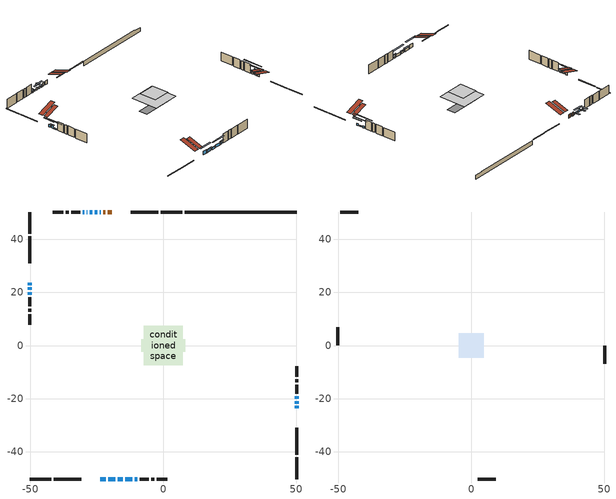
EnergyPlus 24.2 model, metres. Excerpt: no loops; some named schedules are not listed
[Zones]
conditioned space
 floor outside (Floor1 construction): -3.81,-3.81 -3.81,3.81 3.81,3.81 3.81,-3.81 z0.92
 floor adiabatic (AdiabaticFloorConstruction): -7.34,-7.34 -7.34,7.34 7.34,7.34 7.34,-7.34 z3.36
 floor foundation (Slab1 construction): -8.25,-2.26 -8.25,2.26 8.25,2.26 8.25,-2.26 z-1.46
 wall outside (RimJoist1 construction): 7.22,50.21 -0.9,50.21 / -50.21,-50.21 -42.09,-50.21 / -50.21,50.21 -50.21,42.09 / 50.21,-50.21 50.21,-42.09 z0.92:1.22
 wall outside (RimJoist2 construction): -1.83,50.21 -12.13,50.21 / -41.16,-50.21 -30.86,-50.21 / -50.21,41.16 -50.21,30.86 / 50.21,-41.16 50.21,-30.86 z0.92:1.22
 wall outside (AdiabaticWallConstruction 1): -19.33,50.21 -20.91,50.21 / -21.84,50.21 -22.65,50.21 z0.92:2.95
 wall outside (AdiabaticWallConstruction): -23.58,50.21 -23.94,50.21 z0.92:1.78; -23.66,-50.21 -21.68,-50.21 z0.92:2.95; -50.21,23.66 -50.21,22.74 / -50.21,21.82 -50.21,20.9 / -26.7,50.21 -27.62,50.21 / -20.75,-50.21 -18,-50.21 / -14.32,-50.21 -11.57,-50.21 z0.92:2.32; 50.21,-23.66 50.21,-22.74 / -24.86,50.21 -25.78,50.21 / 50.21,-19.97 50.21,-19.06 z0.92:2.04; -17.08,-50.21 -15.25,-50.21 / -29.78,50.21 -30.29,50.21 / -10.65,-50.21 -9.73,-50.21 z0.92:1.84; 50.21,-21.82 50.21,-20.9 / -50.21,19.97 -50.21,19.06 z0.92:1.58; -28.55,50.21 -28.86,50.21 z0.92:1.3
 wall outside (Wall1 construction): -31.22,50.21 -34.61,50.21 / -8.8,-50.21 -5.42,-50.21 / -50.21,18.13 -50.21,14.74 / 50.21,-18.13 50.21,-14.74 z0.92:5.8
 wall outside (Wall2 construction): -35.53,50.21 -36.71,50.21 / -4.49,-50.21 -3.31,-50.21 / -50.21,13.82 -50.21,12.64 / 50.21,-13.82 50.21,-12.64 z0.92:5.8
 wall outside (Wall3 construction): -37.64,50.21 -41.61,50.21 / -2.39,-50.21 1.59,-50.21 / -50.21,11.71 -50.21,7.74 / 50.21,-11.71 50.21,-7.74 z0.92:5.8
 wall foundation (FoundationWall1 construction): 8.15,50.21,-1.46 8.15,50.21,0.92 46,50.21,0.92 46,50.21,0.63 50.21,50.21,0.63 50.21,50.21,-1.46
 window (WindowConstruction 13): -23.58,50.21 -23.93,50.21 z0.92:1.78
 window (WindowConstruction 5): -23.66,-50.21 -21.68,-50.21 z0.92:2.95
 window (WindowConstruction 6): -50.21,23.66 -50.21,22.74 z0.92:2.32
 window (WindowConstruction 7): 50.21,-23.66 50.21,-22.74 z0.92:2.04
 window (WindowConstruction 8): -50.21,21.82 -50.21,20.9 z0.92:2.32
 window (WindowConstruction 9): -24.86,50.21 -25.78,50.21 z0.92:2.04
 window (WindowConstruction 10): -26.71,50.21 -27.62,50.21 z0.92:2.32
 window (WindowConstruction 11): -20.75,-50.21 -18.01,-50.21 z0.92:2.32
 window (WindowConstruction 12): -17.08,-50.21 -15.25,-50.21 z0.92:1.83
 window (WindowConstruction 14): 50.21,-21.82 50.21,-20.9 z0.92:1.58
 window (WindowConstruction 15): -50.21,19.97 -50.21,19.06 z0.92:1.58
 window (WindowConstruction): 50.21,-19.97 50.21,-19.06 z0.92:2.04
 window (WindowConstruction 1): -28.55,50.21 -28.85,50.21 z0.92:1.3
 window (WindowConstruction 2): -29.78,50.21 -30.29,50.21 z0.92:1.83
 window (WindowConstruction 3): -14.32,-50.21 -11.58,-50.21 z0.92:2.32
 window (WindowConstruction 4): -10.65,-50.21 -9.73,-50.21 z0.92:1.83
 door (Door): -19.33,50.21 -20.91,50.21 z0.92:2.95
 door (Door 1): -21.84,50.21 -22.65,50.21 z0.92:2.95
 ceiling adiabatic (AdiabaticFloorConstruction): 7.34,-7.34 7.34,7.34 -7.34,7.34 -7.34,-7.34 z3.36
 roof outside (Roof2 construction): -18.4,50.21,5.8 -18.4,42.47,8.38 -16.37,42.47,8.38 -16.37,50.21,5.8; -24.59,-50.21,5.8 -24.59,-42.47,8.38 -26.63,-42.47,8.38 -26.63,-50.21,5.8; -50.21,24.59,5.8 -42.47,24.59,8.38 -42.47,26.63,8.38 -50.21,26.63,5.8; 50.21,-24.59,5.8 42.47,-24.59,8.38 42.47,-26.63,8.38 50.21,-26.63,5.8
attic - vented
 floor to conditioned space (Floor2 construction Reversed): -4.63,-4.63 -4.63,4.63 4.63,4.63 4.63,-4.63 z5.8
 wall outside (Wall4 construction): -42.54,50.21 -49.28,50.21 / 2.52,-50.21 9.26,-50.21 / -50.21,6.81 -50.21,0.07 / 50.21,-6.81 50.21,-0.07 z0.92:5.8
 roof outside (Roof1 construction): -15.44,50.21,5.8 -15.44,41.19,8.8 -13.06,41.19,8.8 -13.06,50.21,5.8; -27.56,-50.21,5.8 -27.56,-41.19,8.8 -29.93,-41.19,8.8 -29.93,-50.21,5.8; -50.21,27.56,5.8 -41.19,27.56,8.8 -41.19,29.93,8.8 -50.21,29.93,5.8; 50.21,-27.56,5.8 41.19,-27.56,8.8 41.19,-29.93,8.8 50.21,-29.93,5.8
shading: -24.23,50.21 -23.28,50.21 -23.28,53.26 -24.23,53.26 z2.08; -18.94,-50.21 -26.4,-50.21 -26.4,-50.82 -18.94,-50.82 z5.69; -50.21,20 -50.21,26.4 -50.82,26.4 -50.82,20 z5.06; 50.21,-20.61 50.21,-25.79 50.51,-25.79 50.51,-20.61 z4.17; -50.21,20.29 -50.21,22.42 -50.82,22.42 -50.82,20.29 z2.93; -27.61,50.21 -23.03,50.21 -23.03,50.82 -27.61,50.82 z3.87; -28.84,50.21 -25.49,50.21 -25.49,50.82 -28.84,50.82 z3.54; -17.71,-50.21 -21.05,-50.21 -21.05,-50.82 -17.71,-50.82 z2.61; -14.95,-50.21 -17.38,-50.21 -17.38,-50.82 -14.95,-50.82 z2.13; 50.21,-17.24 50.21,-25.48 50.51,-25.48 50.51,-17.24 z5.24; -50.21,15.4 -50.21,23.63 -50.51,23.63 -50.51,15.4 z5.24; 50.21,-14.18 50.21,-24.85 50.51,-24.85 50.51,-14.18 z6.92; -29.15,50.21 -28.25,50.21 -28.25,52.65 -29.15,52.65 z1.6; -30.59,50.21 -29.48,50.21 -29.48,52.65 -30.59,52.65 z2.13; -8.84,-50.21 -17.06,-50.21 -17.06,-50.82 -8.84,-50.82 z5.06; -8.82,-50.21 -11.56,-50.21 -11.56,-50.51 -8.82,-50.51 z2.75
[Building]
Building 1: Terrain=Suburbs
[Site:Location]
Bathurst AP_NB: Latitude {deg}=47.63; Longitude {deg}=-65.74; Time Zone {hr}=-4; Elevation {m}=59; Keep Site Location Information=Yes
[Site:GroundTemperature:Shallow]
0.0375368, -2.14911, -2.32423, -1.28655, 2.87914, 7.02543, 10.62, 12.8971, 13.0906, 11.2385, 7.7356, 3.71651
[Site:WaterMainsTemperature]
Calculation Method=Schedule; Temperature Schedule=mains temperature schedule
[Material] Roughness=Rough; Thermal Absorptance=0.9
Name | Thickness {m} | Conductivity {W/m-K} | Density {kg/m3} | Specific Heat {J/kg-K} | Solar Absorptance | Visible Absorptance
asphalt or fiberglass shingles | 0.00635 | 0.162714 | 1121.4 | 1465.45 | 0.4 | 0.4
ceiling loosefill ins | 0.254 | 0.0480833 | 16.02 | 1046.75 | 0.7 | 0.7
ceiling stud and cavity | 0.1397 | 0.0932282 | 65.682 | 1177.47 | 0.7 | 0.7
concrete 4.0 in. | 0.1016 | 1.803125 | 2242.8 | 837.4 | 0.7 | 0.7
concrete 8.0 in. | 0.2032 | 1.803125 | 2242.8 | 837.4 | 0.7 | 0.7
door material | 0.04445 | 0.053851 | 512.64 | 1214.23 | 0.7 | 0.7
exterior vertical ins | 0.0998633 | 0.029427 | 32.04 | 1214.23 | 0.7 | 0.7
floor covering | 0.0127 | 0.0433444 | 54.468 | 1339.84 | 0.6 | 0.6
floor rigid ins | 0.155448 | 0.029427 | 32.04 | 1214.23 | 0.7 | 0.7
floor rigid ins 1; wall rigid ins 1 | 0.512978 | 0.029427 | 32.04 | 1214.23 | 0.7 | 0.7
floor stud and cavity | 0.1397 | 0.19726 | 92.3553 | 1139.71 | 0.7 | 0.7
floor stud and cavity 1 | 0.1397 | 1.75129 | 37.0049 | 1207.88 | 0.7 | 0.7
furniture material conditioned space 1 | 0.1524 | 0.115458 | 640.8 | 1214.23 | 0.6 | 0.6
gypsum board | 0.0127 | 0.160291 | 801 | 837.4 | 0.6 | 0.6
gypsum board 1 | 0.0127 | 0.160291 | 801 | 837.4 | 0.7 | 0.7
osb sheathing 0.5 in. | 0.0127 | 0.115458 | 512.64 | 1214.23 | 0.7 | 0.7
osb sheathing 0.75 in. | 0.01905 | 0.115458 | 512.64 | 1214.23 | 0.7 | 0.7
osb sheathing 2.0 in. | 0.0508 | 0.115458 | 512.64 | 1214.23 | 0.7 | 0.7
rim joist rigid ins; roof rigid ins | 0.103632 | 0.029427 | 32.04 | 1214.23 | 0.7 | 0.7
rim joist stud and cavity | 0.0508 | 0.0451784 | 125.044 | 1163.47 | 0.6 | 0.6
rim joist stud and cavity 1 | 0.0508 | 0.0187999 | 125.044 | 1163.47 | 0.6 | 0.6
roof stud and cavity | 0.2032 | 0.0942977 | 78.34581 | 1123.46 | 0.7 | 0.7
wall rigid ins | 0.051816 | 0.029427 | 32.04 | 1214.23 | 0.7 | 0.7
wall stud and cavity | 0.1397 | 0.231988 | 139.0536 | 1170.24 | 0.7 | 0.7
wall stud and cavity 1 | 0.1397 | 0.249497 | 139.0536 | 1170.24 | 0.7 | 0.7
wall stud and cavity 2 | 0.1397 | 0.236836 | 139.0536 | 1170.24 | 0.7 | 0.7
wall stud and cavity 3 | 0.0889 | 6.1454 | 50.32683 | 1063.81 | 0.6 | 0.6
wall stud and cavity 4 | 0.0889 | 0.380278 | 52.3479 | 1209.89 | 0.7 | 0.7
wall stud and cavity 5 | 0.0889 | 0.391764 | 83.0341 | 1211.67 | 0.7 | 0.7
wood siding | 0.0254 | 0.102417 | 544.68 | 1172.36 | 0.4 | 0.4
wood siding 1 | 0.00254 | 0.102417 | 544.68 | 1172.36 | 0.4 | 0.4
wood siding 2; wood siding 3; wood siding 4 | 0.0254 | 0.102417 | 544.68 | 1172.36 | 0.7 | 0.7
[WindowMaterial:SimpleGlazingSystem]
Name | U-Factor {W/m2-K} | Solar Heat Gain Coefficient
WindowMaterial | 3.10643 | 0.53
WindowMaterial 1 | 3.04965 | 0.21
WindowMaterial 2 | 3.1229 | 0.44
WindowMaterial 3 | 3.09394 | 0.56
WindowMaterial 4 | 3.120061 | 0.51
WindowMaterial 5 | 3.05817 | 0.64
WindowMaterial 6 | 2.99685 | 0.15
WindowMaterial 7 | 3.1212 | 0.47
[Construction]
AdiabaticFloorConstruction: floor stud and cavity 1, floor rigid ins 1, osb sheathing 0.75 in., floor covering
AdiabaticWallConstruction: wood siding 3, wall rigid ins 1, wall stud and cavity 4, gypsum board
AdiabaticWallConstruction 1: wood siding 4, wall rigid ins 1, wall stud and cavity 4, gypsum board
Door; Door 1: door material
Floor1 construction: floor stud and cavity, floor rigid ins, osb sheathing 0.75 in., floor covering
Floor2 construction Reversed: gypsum board, ceiling stud and cavity, ceiling loosefill ins
FoundationWall1 construction: concrete 8.0 in., gypsum board 1
furniture construction conditioned space 1: furniture material conditioned space 1
PartitionWallConstruction: gypsum board, wall stud and cavity 5, gypsum board
RimJoist1 construction: wood siding 2, osb sheathing 2.0 in., rim joist stud and cavity
RimJoist2 construction: wood siding 2, rim joist rigid ins, osb sheathing 2.0 in., rim joist stud and cavity 1
Roof1 construction: asphalt or fiberglass shingles
Roof2 construction: asphalt or fiberglass shingles, roof rigid ins, osb sheathing 0.75 in., roof stud and cavity, gypsum board
Slab1 construction: concrete 4.0 in.
Wall1 construction: wood siding, wall rigid ins, osb sheathing 0.5 in., wall stud and cavity, gypsum board
Wall2 construction: wood siding, wall rigid ins, osb sheathing 0.5 in., wall stud and cavity 1, gypsum board
Wall3 construction: wood siding, wall rigid ins, osb sheathing 0.5 in., wall stud and cavity 2, gypsum board
Wall4 construction: wood siding 1, wall stud and cavity 3
WindowConstruction; WindowConstruction 7; WindowConstruction 9: WindowMaterial
WindowConstruction 1: WindowMaterial 1
WindowConstruction 10; WindowConstruction 11; WindowConstruction 3; WindowConstruction 6; WindowConstruction 8: WindowMaterial 3
WindowConstruction 12; WindowConstruction 4: WindowMaterial 4
WindowConstruction 13: WindowMaterial 6
WindowConstruction 14; WindowConstruction 15: WindowMaterial 7
WindowConstruction 2: WindowMaterial 2
WindowConstruction 5: WindowMaterial 5
[Zone] Multiplier=1; Part of Total Floor Area=Yes
Name | Volume {m3}
attic - vented | 41.7846
conditioned space | 713.6
[Space]
Name | Zone | Volume {m3}
attic - vented 1 | attic - vented | 41.7846
conditioned space 1 | conditioned space | 713.6
[ZoneInfiltration:EffectiveLeakageArea]
infil attic - vented 1: Zone or Space=attic - vented 1; Schedule=Always On Discrete; Effective Air Leakage Area {cm2}=3426.4; Stack Coefficient=0.000548079; Wind Coefficient=1.58176e-05
[ZoneMixing]
whole house fan mix: Zone or Space=attic - vented; Schedule=Always On Continuous; Design Flow Rate Calculation Method=Flow/Zone; Design Flow Rate {m3/s}=0; Source Zone or Space=conditioned space
[SurfaceProperty:ExposedFoundationPerimeter]
Slab1: Exposed Perimeter Calculation Method=TotalExposedPerimeter; Total Exposed Perimeter {m}=42.063
[InternalMass] Zone or ZoneList=conditioned space; Space or SpaceList=conditioned space 1
Name | Construction | Surface Area {m2}
furniture mass conditioned space 1 | furniture construction conditioned space 1 | 139.264
partition wall mass | PartitionWallConstruction | 348.159
[Lights]
interior lighting: Zone or ZoneList or Space or SpaceList=conditioned space 1; Schedule=interior lighting schedule; Design Level Calculation Method=LightingLevel; Lighting Level {W}=343.2; Return Air Fraction=0; Fraction Radiant=0.6; Fraction Visible=0.2; Fraction Replaceable=1
[People]
occupants: Zone or ZoneList or Space or SpaceList=conditioned space 1; Number of People Schedule=occupants schedule; Number of People Calculation Method=People; Number of People=3; Fraction Radiant=0.314171; Sensible Heat Fraction=0.56303; Activity Level Schedule=occupants activity schedule; Carbon Dioxide Generation Rate {m3/s-W}=0; Enable ASHRAE 55 Comfort Warnings=No; Mean Radiant Temperature Calculation Type=EnclosureAveraged
[ElectricEquipment] Zone or ZoneList or Space or SpaceList=conditioned space 1; Design Level Calculation Method=EquipmentLevel
Name | Schedule | Design Level {W} | Fraction Latent | Fraction Radiant | Fraction Lost
clothes dryer | clothes dryer schedule | 140.772 | 0.015 | 0.081 | 0.85
clothes washer | clothes washer schedule | 32.1985 | 0.03 | 0.162 | 0.7
cooking range | cooking range schedule | 215.147 | 0.08 | 0.432 | 0.2
dishwasher | dishwasher schedule | 66.8632 | 0.3 | 0.18 | 0.4
fridge | fridge schedule | 72.9452 | 0 | 0.6 | 0
mech vent bath fan 0 | mech vent bath fan 0 schedule | 50.2 | 0 | 0 | 1
mech vent bath fan 1 | mech vent bath fan 1 schedule | 50.2 | 0 | 0 | 1
mech vent house fan | mech vent house fan schedule | 19.9167 | 0 | 0 | 0.5
mech vent house fan cfis | mech vent house fan cfis schedule | 0 | 0 | 0 | 0
mech vent range fan 0 | mech vent range fan 0 schedule | 57 | 0 | 0 | 1
misc plug loads | misc plug loads schedule | 494.7 | 0.045 | 0.513 | 0.1
whole house fan | Always On Discrete | 0 | 0 | 0 | 1
[OtherEquipment] Zone or ZoneList or Space or SpaceList=conditioned space 1; Design Level Calculation Method=EquipmentLevel
Name | Fuel Type | Schedule | Design Level {W} | Fraction Latent | Fraction Radiant | Fraction Lost
clothes dryer 1 | Electricity | clothes dryer schedule | 0 | 0.015 | 0.081 | 0.85
cooking range 1 | Electricity | cooking range schedule | 0 | 0.08 | 0.432 | 0.2
general water use latent | None | general water use schedule | 62.594 | 1 | 0 | 0
general water use sensible | None | general water use schedule | -61.6891 | 0 | 0.6 | 0
mech vent house fan latent load | None | Always On Discrete | 0 | 1 | 0 | 0
mech vent house fan sensible load | None | Always On Discrete | 0 | 0 | 0 | 0
water heater energy adjustment1 | Electricity | Always On Discrete | 0.01 | 0 | 0 | 1
[ZoneInfiltration:DesignFlowRate] Zone or ZoneList or Space or SpaceList=conditioned space 1; Schedule=Always On Discrete; Design Flow Rate Calculation Method=Flow/Zone; Design Flow Rate {m3/s}=0
infil flow; natural vent flow; whole house fan flow
[ZoneControl:Thermostat]
conditioned space Thermostat: Zone or ZoneList=conditioned space; Control Type Schedule=conditioned space Thermostat Schedule; Control 1=conditioned space temperature setpoint; Temperature Difference Between Cutout And Setpoint {deltaC}=0
[ThermostatSetpoint:DualSetpoint]
conditioned space temperature setpoint: Heating Setpoint Temperature Schedule=heating setpoint; Cooling Setpoint Temperature Schedule=cooling setpoint
[Zone equipment]
conditioned space: electric baseboard
[Foundation:Kiva]
Foundation Kiva 1: Initial Indoor Air Temperature {C}=18; Wall Height Above Grade {m}=0.920008; Wall Depth Below Slab {m}=0.2032; Custom Block Material Name 1=exterior vertical ins; Custom Block Depth 1 {m}=2.38; Custom Block X Position 1 {m}=0.2159; Custom Block Z Position 1 {m}=0
[Foundation:Kiva:Settings]
Soil Conductivity {W/m-K}=0.849921; Soil Density {kg/m3}=1842.3; Soil Specific Heat {J/kg-K}=418.7; Ground Solar Absorptivity=0.9; Ground Thermal Absorptivity=0.9; Ground Surface Roughness {m}=0.03; Far-Field Width {m}=40; Deep-Ground Boundary Condition=ZeroFlux; Deep-Ground Depth {m}=40; Minimum Cell Dimension {m}=0.2; Maximum Cell Growth Coefficient=3; Simulation Timestep=Timestep
[Exterior:Lights]
exterior lighting: Schedule=exterior lighting schedule; Design Level {W}=75.6
[EnergyManagementSystem:Sensor] Output:Variable or Output:Meter Index Key=conditioned space
Name | Output:Variable or Output:Meter
conditioned_space_clg_unmet_s | Zone Cooling Setpoint Not Met Time
conditioned_space_htg_unmet_s | Zone Heating Setpoint Not Met Time
fridge_tin_s; tin_s; tin_s_1 | Zone Mean Air Temperature
tout_s | Zone Outdoor Air Drybulb Temperature
win_s | Zone Air Humidity Ratio
[Schedule:Constant]
Name | Hourly Value
Always On Continuous; mech vent house fan schedule; mech vent house fan cfis schedule; Always On Discrete | 1
occupants activity schedule | 117.228
fridge schedule | 0
[Schedule:Week:Daily]
interior lighting schedule Week Rule - Jan1-Jan27: interior lighting schedule day, interior lighting schedule day, interior lighting schedule day, interior lighting schedule day, interior lighting schedule day, interior lighting schedule day, interior lighting schedule day, interior lighting schedule default day, interior lighting schedule default day, interior lighting schedule default day, interior lighting schedule default day, interior lighting schedule default day
interior lighting schedule Week Rule - Jan28-Feb3: interior lighting schedule day, interior lighting schedule day, interior lighting schedule day, interior lighting schedule day, interior lighting schedule day 1, interior lighting schedule day 1, interior lighting schedule day 1, interior lighting schedule default day, interior lighting schedule default day, interior lighting schedule default day, interior lighting schedule default day, interior lighting schedule default day
interior lighting schedule Week Rule - Feb4-Feb24: interior lighting schedule day 1, interior lighting schedule day 1, interior lighting schedule day 1, interior lighting schedule day 1, interior lighting schedule day 1, interior lighting schedule day 1, interior lighting schedule day 1, interior lighting schedule default day, interior lighting schedule default day, interior lighting schedule default day, interior lighting schedule default day, interior lighting schedule default day
interior lighting schedule Week Rule - Feb25-Mar3: interior lighting schedule day 1, interior lighting schedule day 1, interior lighting schedule day 1, interior lighting schedule day 1, interior lighting schedule day 2, interior lighting schedule day 2, interior lighting schedule day 2, interior lighting schedule default day, interior lighting schedule default day, interior lighting schedule default day, interior lighting schedule default day, interior lighting schedule default day
interior lighting schedule Week Rule - Mar4-Mar31: interior lighting schedule day 2, interior lighting schedule day 2, interior lighting schedule day 2, interior lighting schedule day 2, interior lighting schedule day 2, interior lighting schedule day 2, interior lighting schedule day 2, interior lighting schedule default day, interior lighting schedule default day, interior lighting schedule default day, interior lighting schedule default day, interior lighting schedule default day
interior lighting schedule Week Rule - Apr1-Apr28: interior lighting schedule day 3, interior lighting schedule day 3, interior lighting schedule day 3, interior lighting schedule day 3, interior lighting schedule day 3, interior lighting schedule day 3, interior lighting schedule day 3, interior lighting schedule default day, interior lighting schedule default day, interior lighting schedule default day, interior lighting schedule default day, interior lighting schedule default day
interior lighting schedule Week Rule - Apr29-May5: interior lighting schedule day 3, interior lighting schedule day 3, interior lighting schedule day 4, interior lighting schedule day 4, interior lighting schedule day 4, interior lighting schedule day 4, interior lighting schedule day 4, interior lighting schedule default day, interior lighting schedule default day, interior lighting schedule default day, interior lighting schedule default day, interior lighting schedule default day
interior lighting schedule Week Rule - May6-May26: interior lighting schedule day 4, interior lighting schedule day 4, interior lighting schedule day 4, interior lighting schedule day 4, interior lighting schedule day 4, interior lighting schedule day 4, interior lighting schedule day 4, interior lighting schedule default day, interior lighting schedule default day, interior lighting schedule default day, interior lighting schedule default day, interior lighting schedule default day
interior lighting schedule Week Rule - May27-Jun2: interior lighting schedule day 4, interior lighting schedule day 4, interior lighting schedule day 4, interior lighting schedule day 4, interior lighting schedule day 4, interior lighting schedule day 5, interior lighting schedule day 5, interior lighting schedule default day, interior lighting schedule default day, interior lighting schedule default day, interior lighting schedule default day, interior lighting schedule default day
interior lighting schedule Week Rule - Jun3-Jun30: interior lighting schedule day 5, interior lighting schedule day 5, interior lighting schedule day 5, interior lighting schedule day 5, interior lighting schedule day 5, interior lighting schedule day 5, interior lighting schedule day 5, interior lighting schedule default day, interior lighting schedule default day, interior lighting schedule default day, interior lighting schedule default day, interior lighting schedule default day
interior lighting schedule Week Rule - Jul1-Jul28: interior lighting schedule day 6, interior lighting schedule day 6, interior lighting schedule day 6, interior lighting schedule day 6, interior lighting schedule day 6, interior lighting schedule day 6, interior lighting schedule day 6, interior lighting schedule default day, interior lighting schedule default day, interior lighting schedule default day, interior lighting schedule default day, interior lighting schedule default day
interior lighting schedule Week Rule - Jul29-Aug4: interior lighting schedule day 6, interior lighting schedule day 6, interior lighting schedule day 6, interior lighting schedule day 7, interior lighting schedule day 7, interior lighting schedule day 7, interior lighting schedule day 7, interior lighting schedule default day, interior lighting schedule default day, interior lighting schedule default day, interior lighting schedule default day, interior lighting schedule default day
interior lighting schedule Week Rule - Aug5-Aug25: interior lighting schedule day 7, interior lighting schedule day 7, interior lighting schedule day 7, interior lighting schedule day 7, interior lighting schedule day 7, interior lighting schedule day 7, interior lighting schedule day 7, interior lighting schedule default day, interior lighting schedule default day, interior lighting schedule default day, interior lighting schedule default day, interior lighting schedule default day
interior lighting schedule Week Rule - Aug26-Sep1: interior lighting schedule day 7, interior lighting schedule day 7, interior lighting schedule day 7, interior lighting schedule day 7, interior lighting schedule day 7, interior lighting schedule day 7, interior lighting schedule day 8, interior lighting schedule default day, interior lighting schedule default day, interior lighting schedule default day, interior lighting schedule default day, interior lighting schedule default day
interior lighting schedule Week Rule - Sep2-Sep29: interior lighting schedule day 8, interior lighting schedule day 8, interior lighting schedule day 8, interior lighting schedule day 8, interior lighting schedule day 8, interior lighting schedule day 8, interior lighting schedule day 8, interior lighting schedule default day, interior lighting schedule default day, interior lighting schedule default day, interior lighting schedule default day, interior lighting schedule default day
interior lighting schedule Week Rule - Sep30-Oct6: interior lighting schedule day 8, interior lighting schedule day 9, interior lighting schedule day 9, interior lighting schedule day 9, interior lighting schedule day 9, interior lighting schedule day 9, interior lighting schedule day 9, interior lighting schedule default day, interior lighting schedule default day, interior lighting schedule default day, interior lighting schedule default day, interior lighting schedule default day
interior lighting schedule Week Rule - Oct7-Oct27: interior lighting schedule day 9, interior lighting schedule day 9, interior lighting schedule day 9, interior lighting schedule day 9, interior lighting schedule day 9, interior lighting schedule day 9, interior lighting schedule day 9, interior lighting schedule default day, interior lighting schedule default day, interior lighting schedule default day, interior lighting schedule default day, interior lighting schedule default day
interior lighting schedule Week Rule - Oct28-Nov3: interior lighting schedule day 9, interior lighting schedule day 9, interior lighting schedule day 9, interior lighting schedule day 9, interior lighting schedule day 10, interior lighting schedule day 10, interior lighting schedule day 10, interior lighting schedule default day, interior lighting schedule default day, interior lighting schedule default day, interior lighting schedule default day, interior lighting schedule default day
interior lighting schedule Week Rule - Nov4-Nov24: interior lighting schedule day 10, interior lighting schedule day 10, interior lighting schedule day 10, interior lighting schedule day 10, interior lighting schedule day 10, interior lighting schedule day 10, interior lighting schedule day 10, interior lighting schedule default day, interior lighting schedule default day, interior lighting schedule default day, interior lighting schedule default day, interior lighting schedule default day
interior lighting schedule Week Rule - Nov25-Dec1: interior lighting schedule day 10, interior lighting schedule day 10, interior lighting schedule day 10, interior lighting schedule day 10, interior lighting schedule day 10, interior lighting schedule day 10, interior lighting schedule day 11, interior lighting schedule default day, interior lighting schedule default day, interior lighting schedule default day, interior lighting schedule default day, interior lighting schedule default day
interior lighting schedule Week Rule - Dec2-Dec31: interior lighting schedule day 11, interior lighting schedule day 11, interior lighting schedule day 11, interior lighting schedule day 11, interior lighting schedule day 11, interior lighting schedule day 11, interior lighting schedule day 11, interior lighting schedule default day, interior lighting schedule default day, interior lighting schedule default day, interior lighting schedule default day, interior lighting schedule default day
occupants schedule Week Rule - Jan1-Dec31: occupants schedule day, occupants schedule day, occupants schedule day, occupants schedule day, occupants schedule day, occupants schedule day, occupants schedule day, occupants schedule default day, occupants schedule default day, occupants schedule default day, occupants schedule default day, occupants schedule default day
clothes dryer schedule Week Rule - Jan1-Dec31: clothes dryer schedule day, clothes dryer schedule day, clothes dryer schedule day, clothes dryer schedule day, clothes dryer schedule day, clothes dryer schedule day, clothes dryer schedule day, clothes dryer schedule default day, clothes dryer schedule default day, clothes dryer schedule default day, clothes dryer schedule default day, clothes dryer schedule default day
clothes washer schedule Week Rule - Jan1-Dec31: clothes washer schedule day, clothes washer schedule day, clothes washer schedule day, clothes washer schedule day, clothes washer schedule day, clothes washer schedule day, clothes washer schedule day, clothes washer schedule default day, clothes washer schedule default day, clothes washer schedule default day, clothes washer schedule default day, clothes washer schedule default day
cooking range schedule Week Rule - Jan1-Dec31: cooking range schedule day, cooking range schedule day, cooking range schedule day, cooking range schedule day, cooking range schedule day, cooking range schedule day, cooking range schedule day, cooking range schedule default day, cooking range schedule default day, cooking range schedule default day, cooking range schedule default day, cooking range schedule default day
dishwasher schedule Week Rule - Jan1-Dec31: dishwasher schedule day, dishwasher schedule day, dishwasher schedule day, dishwasher schedule day, dishwasher schedule day, dishwasher schedule day, dishwasher schedule day, dishwasher schedule default day, dishwasher schedule default day, dishwasher schedule default day, dishwasher schedule default day, dishwasher schedule default day
mech vent bath fan 0 schedule Week Rule - Jan1-Dec31: mech vent bath fan 0 schedule day, mech vent bath fan 0 schedule day, mech vent bath fan 0 schedule day, mech vent bath fan 0 schedule day, mech vent bath fan 0 schedule day, mech vent bath fan 0 schedule day, mech vent bath fan 0 schedule day, mech vent bath fan 0 schedule default day, mech vent bath fan 0 schedule default day, mech vent bath fan 0 schedule default day, mech vent bath fan 0 schedule default day, mech vent bath fan 0 schedule default day
mech vent bath fan 1 schedule Week Rule - Jan1-Dec31: mech vent bath fan 1 schedule day, mech vent bath fan 1 schedule day, mech vent bath fan 1 schedule day, mech vent bath fan 1 schedule day, mech vent bath fan 1 schedule day, mech vent bath fan 1 schedule day, mech vent bath fan 1 schedule day, mech vent bath fan 1 schedule default day, mech vent bath fan 1 schedule default day, mech vent bath fan 1 schedule default day, mech vent bath fan 1 schedule default day, mech vent bath fan 1 schedule default day
mech vent range fan 0 schedule Week Rule - Jan1-Dec31: mech vent range fan 0 schedule day, mech vent range fan 0 schedule day, mech vent range fan 0 schedule day, mech vent range fan 0 schedule day, mech vent range fan 0 schedule day, mech vent range fan 0 schedule day, mech vent range fan 0 schedule day, mech vent range fan 0 schedule default day, mech vent range fan 0 schedule default day, mech vent range fan 0 schedule default day, mech vent range fan 0 schedule default day, mech vent range fan 0 schedule default day
misc plug loads schedule Week Rule - Jan1-Dec31: misc plug loads schedule day, misc plug loads schedule day, misc plug loads schedule day, misc plug loads schedule day, misc plug loads schedule day, misc plug loads schedule day, misc plug loads schedule day, misc plug loads schedule default day, misc plug loads schedule default day, misc plug loads schedule default day, misc plug loads schedule default day, misc plug loads schedule default day
general water use schedule Week Rule - Jan1-Dec31: general water use schedule day, general water use schedule day, general water use schedule day, general water use schedule day, general water use schedule day, general water use schedule day, general water use schedule day, general water use schedule default day, general water use schedule default day, general water use schedule default day, general water use schedule default day, general water use schedule default day
exterior lighting schedule Week Rule - Jan1-Jan27: exterior lighting schedule day, exterior lighting schedule day, exterior lighting schedule day, exterior lighting schedule day, exterior lighting schedule day, exterior lighting schedule day, exterior lighting schedule day, exterior lighting schedule default day, exterior lighting schedule default day, exterior lighting schedule default day, exterior lighting schedule default day, exterior lighting schedule default day
exterior lighting schedule Week Rule - Jan28-Feb3: exterior lighting schedule day, exterior lighting schedule day, exterior lighting schedule day, exterior lighting schedule day, exterior lighting schedule day 1, exterior lighting schedule day 1, exterior lighting schedule day 1, exterior lighting schedule default day, exterior lighting schedule default day, exterior lighting schedule default day, exterior lighting schedule default day, exterior lighting schedule default day
exterior lighting schedule Week Rule - Feb4-Feb24: exterior lighting schedule day 1, exterior lighting schedule day 1, exterior lighting schedule day 1, exterior lighting schedule day 1, exterior lighting schedule day 1, exterior lighting schedule day 1, exterior lighting schedule day 1, exterior lighting schedule default day, exterior lighting schedule default day, exterior lighting schedule default day, exterior lighting schedule default day, exterior lighting schedule default day
exterior lighting schedule Week Rule - Feb25-Mar3: exterior lighting schedule day 1, exterior lighting schedule day 1, exterior lighting schedule day 1, exterior lighting schedule day 1, exterior lighting schedule day 2, exterior lighting schedule day 2, exterior lighting schedule day 2, exterior lighting schedule default day, exterior lighting schedule default day, exterior lighting schedule default day, exterior lighting schedule default day, exterior lighting schedule default day
exterior lighting schedule Week Rule - Mar4-Mar31: exterior lighting schedule day 2, exterior lighting schedule day 2, exterior lighting schedule day 2, exterior lighting schedule day 2, exterior lighting schedule day 2, exterior lighting schedule day 2, exterior lighting schedule day 2, exterior lighting schedule default day, exterior lighting schedule default day, exterior lighting schedule default day, exterior lighting schedule default day, exterior lighting schedule default day
exterior lighting schedule Week Rule - Apr1-Apr28: exterior lighting schedule day 3, exterior lighting schedule day 3, exterior lighting schedule day 3, exterior lighting schedule day 3, exterior lighting schedule day 3, exterior lighting schedule day 3, exterior lighting schedule day 3, exterior lighting schedule default day, exterior lighting schedule default day, exterior lighting schedule default day, exterior lighting schedule default day, exterior lighting schedule default day
exterior lighting schedule Week Rule - Apr29-May5: exterior lighting schedule day 3, exterior lighting schedule day 3, exterior lighting schedule day 4, exterior lighting schedule day 4, exterior lighting schedule day 4, exterior lighting schedule day 4, exterior lighting schedule day 4, exterior lighting schedule default day, exterior lighting schedule default day, exterior lighting schedule default day, exterior lighting schedule default day, exterior lighting schedule default day
[Schedule:Year]
interior lighting schedule: interior lighting schedule Week Rule - Jan1-Jan27, 1, 1, 1, 27, interior lighting schedule Week Rule - Jan28-Feb3, 1, 28, 2, 3, interior lighting schedule Week Rule - Feb4-Feb24, 2, 4, 2, 24, interior lighting schedule Week Rule - Feb25-Mar3, 2, 25, 3, 3, interior lighting schedule Week Rule - Mar4-Mar31, 3, 4, 3, 31, interior lighting schedule Week Rule - Apr1-Apr28, 4, 1, 4, 28, interior lighting schedule Week Rule - Apr29-May5, 4, 29, 5, 5, interior lighting schedule Week Rule - May6-May26, 5, 6, 5, 26, interior lighting schedule Week Rule - May27-Jun2, 5, 27, 6, 2, interior lighting schedule Week Rule - Jun3-Jun30, 6, 3, 6, 30, interior lighting schedule Week Rule - Jul1-Jul28, 7, 1, 7, 28, interior lighting schedule Week Rule - Jul29-Aug4, 7, 29, 8, 4, interior lighting schedule Week Rule - Aug5-Aug25, 8, 5, 8, 25, interior lighting schedule Week Rule - Aug26-Sep1, 8, 26, 9, 1, interior lighting schedule Week Rule - Sep2-Sep29, 9, 2, 9, 29, interior lighting schedule Week Rule - Sep30-Oct6, 9, 30, 10, 6, interior lighting schedule Week Rule - Oct7-Oct27, 10, 7, 10, 27, interior lighting schedule Week Rule - Oct28-Nov3, 10, 28, 11, 3, interior lighting schedule Week Rule - Nov4-Nov24, 11, 4, 11, 24, interior lighting schedule Week Rule - Nov25-Dec1, 11, 25, 12, 1, interior lighting schedule Week Rule - Dec2-Dec31, 12, 2, 12, 31
occupants schedule: occupants schedule Week Rule - Jan1-Dec31, 1, 1, 12, 31
clothes dryer schedule: clothes dryer schedule Week Rule - Jan1-Dec31, 1, 1, 12, 31
clothes washer schedule: clothes washer schedule Week Rule - Jan1-Dec31, 1, 1, 12, 31
cooking range schedule: cooking range schedule Week Rule - Jan1-Dec31, 1, 1, 12, 31
dishwasher schedule: dishwasher schedule Week Rule - Jan1-Dec31, 1, 1, 12, 31
mech vent bath fan 0 schedule: mech vent bath fan 0 schedule Week Rule - Jan1-Dec31, 1, 1, 12, 31
mech vent bath fan 1 schedule: mech vent bath fan 1 schedule Week Rule - Jan1-Dec31, 1, 1, 12, 31
mech vent range fan 0 schedule: mech vent range fan 0 schedule Week Rule - Jan1-Dec31, 1, 1, 12, 31
misc plug loads schedule: misc plug loads schedule Week Rule - Jan1-Dec31, 1, 1, 12, 31
general water use schedule: general water use schedule Week Rule - Jan1-Dec31, 1, 1, 12, 31
exterior lighting schedule: exterior lighting schedule Week Rule - Jan1-Jan27, 1, 1, 1, 27, exterior lighting schedule Week Rule - Jan28-Feb3, 1, 28, 2, 3, exterior lighting schedule Week Rule - Feb4-Feb24, 2, 4, 2, 24, exterior lighting schedule Week Rule - Feb25-Mar3, 2, 25, 3, 3, exterior lighting schedule Week Rule - Mar4-Mar31, 3, 4, 3, 31, exterior lighting schedule Week Rule - Apr1-Apr28, 4, 1, 4, 28, exterior lighting schedule Week Rule - Apr29-May5, 4, 29, 5, 5, exterior lighting schedule Week Rule - May6-May26, 5, 6, 5, 26, exterior lighting schedule Week Rule - May27-Jun2, 5, 27, 6, 2, exterior lighting schedule Week Rule - Jun3-Jun30, 6, 3, 6, 30, exterior lighting schedule Week Rule - Jul1-Jul28, 7, 1, 7, 28, exterior lighting schedule Week Rule - Jul29-Aug4, 7, 29, 8, 4, exterior lighting schedule Week Rule - Aug5-Aug25, 8, 5, 8, 25, exterior lighting schedule Week Rule - Aug26-Sep1, 8, 26, 9, 1, exterior lighting schedule Week Rule - Sep2-Sep29, 9, 2, 9, 29, exterior lighting schedule Week Rule - Sep30-Oct6, 9, 30, 10, 6, exterior lighting schedule Week Rule - Oct7-Oct27, 10, 7, 10, 27, exterior lighting schedule Week Rule - Oct28-Nov3, 10, 28, 11, 3, exterior lighting schedule Week Rule - Nov4-Nov24, 11, 4, 11, 24, exterior lighting schedule Week Rule - Nov25-Dec1, 11, 25, 12, 1, exterior lighting schedule Week Rule - Dec2-Dec31, 12, 2, 12, 31
[Schedule:Compact]
conditioned space Thermostat Schedule: Through: 12/31, For: AllDays, Until: 24:00, 4
mains temperature schedule: Through: 01/01, For: AllDays, Until: 24:00, 5.18111, Through: 01/02, For: AllDays, Until: 24:00, 5.11, Through: 01/03, For: AllDays, Until: 24:00, 5.04056, Through: 01/04, For: AllDays, Until: 24:00, 4.97167, Through: 01/05, For: AllDays, Until: 24:00, 4.90389, Through: 01/06, For: AllDays, Until: 24:00, 4.83722, Through: 01/07, For: AllDays, Until: 24:00, 4.77167, Through: 01/08, For: AllDays, Until: 24:00, 4.70722, Through: 01/09, For: AllDays, Until: 24:00, 4.64389, Through: 01/10, For: AllDays, Until: 24:00, 4.58167, Through: 01/11, For: AllDays, Until: 24:00, 4.52056, Through: 01/12, For: AllDays, Until: 24:00, 4.46111, Through: 01/13, For: AllDays, Until: 24:00, 4.40222, Through: 01/14, For: AllDays, Until: 24:00, 4.345, Through: 01/15, For: AllDays, Until: 24:00, 4.28889, Through: 01/16, For: AllDays, Until: 24:00, 4.23389, Through: 01/17, For: AllDays, Until: 24:00, 4.18056, Through: 01/18, For: AllDays, Until: 24:00, 4.12833, Through: 01/19, For: AllDays, Until: 24:00, 4.07722, Through: 01/20, For: AllDays, Until: 24:00, 4.02778, Through: 01/21, For: AllDays, Until: 24:00, 3.97944, Through: 01/22, For: AllDays, Until: 24:00, 3.93222, Through: 01/23, For: AllDays, Until: 24:00, 3.88667, Through: 01/24, For: AllDays, Until: 24:00, 3.84278, Through: 01/25, For: AllDays, Until: 24:00, 3.8, Through: 01/26, For: AllDays, Until: 24:00, 3.75889, Through: 01/27, For: AllDays, Until: 24:00, 3.71889, Through: 01/28, For: AllDays, Until: 24:00, 3.68, Through: 01/29, For: AllDays, Until: 24:00, 3.64333, Through: 01/30, For: AllDays, Until: 24:00, 3.60722, Through: 01/31, For: AllDays, Until: 24:00, 3.57333, Through: 02/01, For: AllDays, Until: 24:00, 3.54056, Through: 02/02, For: AllDays, Until: 24:00, 3.50944, Through: 02/03, For: AllDays, Until: 24:00, 3.48, Through: 02/04, For: AllDays, Until: 24:00, 3.45167, Through: 02/05, For: AllDays, Until: 24:00, 3.425, Through: 02/06, For: AllDays, Until: 24:00, 3.39944, Through: 02/07, For: AllDays, Until: 24:00, 3.37611, Through: 02/08, For: AllDays, Until: 24:00, 3.35389, Through: 02/09, For: AllDays, Until: 24:00, 3.33333, Through: 02/10, For: AllDays, Until: 24:00, 3.31444, Through: 02/11, For: AllDays, Until: 24:00, 3.29667, Through: 02/12, For: AllDays, Until: 24:00, 3.28111, Through: 02/13, For: AllDays, Until: 24:00, 3.26667, Through: 02/14, For: AllDays, Until: 24:00, 3.25389, Through: 02/15, For: AllDays, Until: 24:00, 3.24278, Through: 02/16, For: AllDays, Until: 24:00, 3.23278, Through: 02/17, For: AllDays, Until: 24:00, 3.225, Through: 02/18, For: AllDays, Until: 24:00, 3.21833, Through: 02/19, For: AllDays, Until: 24:00, 3.21333, Through: 02/20, For: AllDays, Until: 24:00, 3.21, Through: 02/21, For: AllDays, Until: 24:00, 3.20833, Through: 02/22, For: AllDays, Until: 24:00, 3.20833, Through: 02/23, For: AllDays, Until: 24:00, 3.20944, Through: 02/24, For: AllDays, Until: 24:00, 3.21278, Through: 02/25, For: AllDays, Until: 24:00, 3.21722, Through: 02/26, For: AllDays, Until: 24:00, 3.22333, Through: 02/27, For: AllDays, Until: 24:00, 3.23111, Through: 02/28, For: AllDays, Until: 24:00, 3.24056, Through: 03/01, For: AllDays, Until: 24:00, 3.25111, Through: 03/02, For: AllDays, Until: 24:00, 3.26389, Through: 03/03, For: AllDays, Until: 24:00, 3.27778, Through: 03/04, For: AllDays, Until: 24:00, 3.29333, Through: 03/05, For: AllDays, Until: 24:00, 3.31056, Through: 03/06, For: AllDays, Until: 24:00, 3.32944, Through: 03/07, For: AllDays, Until: 24:00, 3.34944, Through: 03/08, For: AllDays, Until: 24:00, 3.37111, Through: 03/09, For: AllDays, Until: 24:00, 3.39444, Through: 03/10, For: AllDays, Until: 24:00, 3.41944, Through: 03/11, For: AllDays, Until: 24:00, 3.44611, Through: 03/12, For: AllDays, Until: 24:00, 3.47389, Through: 03/13, For: AllDays, Until: 24:00, 3.50333, Through: 03/14, For: AllDays, Until: 24:00, 3.53389, Through: 03/15, For: AllDays, Until: 24:00, 3.56667, Through: 03/16, For: AllDays, Until: 24:00, 3.60056, Through: 03/17, For: AllDays, Until: 24:00, 3.63556, Through: 03/18, For: AllDays, Until: 24:00, 3.67222, Through: 03/19, For: AllDays, Until: 24:00, 3.71056, Through: 03/20, For: AllDays, Until: 24:00, 3.75056, Through: 03/21, For: AllDays, Until: 24:00, 3.79111, Through: 03/22, For: AllDays, Until: 24:00, 3.83389, Through: 03/23, For: AllDays, Until: 24:00, 3.87778, Through: 03/24, For: AllDays, Until: 24:00, 3.92278, Through: 03/25, For: AllDays, Until: 24:00, 3.96944, Through: 03/26, For: AllDays, Until: 24:00, 4.01778, Through: 03/27, For: AllDays, Until: 24:00, 4.06722, Through: 03/28, For: AllDays, Until: 24:00, 4.11778, Through: 03/29, For: AllDays, Until: 24:00, 4.16944, Through: 03/30, For: AllDays, Until: 24:00, 4.22278, Through: 03/31, For: AllDays, Until: 24:00, 4.27778, Through: 04/01, For: AllDays, Until: 24:00, 4.33333, Through: 04/02, For: AllDays, Until: 24:00, 4.39056, Through: 04/03, For: AllDays, Until: 24:00, 4.44889, Through: 04/04, For: AllDays, Until: 24:00, 4.50833, Through: 04/05, For: AllDays, Until: 24:00, 4.56889, Through: 04/06, For: AllDays, Until: 24:00, 4.63111, Through: 04/07, For: AllDays, Until: 24:00, 4.69389, Through: 04/08, For: AllDays, Until: 24:00, 4.75833, Through: 04/09, For: AllDays, Until: 24:00, 4.82333, Through: 04/10, For: AllDays, Until: 24:00, 4.89, Through: 04/11, For: AllDays, Until: 24:00, 4.95778, Through: 04/12, For: AllDays, Until: 24:00, 5.02611, Through: 04/13, For: AllDays, Until: 24:00, 5.09556, Through: 04/14, For: AllDays, Until: 24:00, 5.16667, Through: 04/15, For: AllDays, Until: 24:00, 5.23833, Through: 04/16, For: AllDays, Until: 24:00, 5.31056, Through: 04/17, For: AllDays, Until: 24:00, 5.38444, Through: 04/18, For: AllDays, Until: 24:00, 5.45889, Through: 04/19, For: AllDays, Until: 24:00, 5.53444, Through: 04/20, For: AllDays, Until: 24:00, 5.61056, Through: 04/21, For: AllDays, Until: 24:00, 5.68778, Through: 04/22, For: AllDays, Until: 24:00, 5.76611, Through: 04/23, For: AllDays, Until: 24:00, 5.845, Through: 04/24, For: AllDays, Until: 24:00, 5.92444, Through: 04/25, For: AllDays, Until: 24:00, 6.005, Through: 04/26, For: AllDays, Until: 24:00, 6.08667, Through: 04/27, For: AllDays, Until: 24:00, 6.16833, Through: 04/28, For: AllDays, Until: 24:00, 6.25111, Through: 04/29, For: AllDays, Until: 24:00, 6.33444, Through: 04/30, For: AllDays, Until: 24:00, 6.41833, Through: 05/01, For: AllDays, Until: 24:00, 6.50333, Through: 05/02, For: AllDays, Until: 24:00, 6.58833, Through: 05/03, For: AllDays, Until: 24:00, 6.67444, Through: 05/04, For: AllDays, Until: 24:00, 6.76056, Through: 05/05, For: AllDays, Until: 24:00, 6.84778, Through: 05/06, For: AllDays, Until: 24:00, 6.935, Through: 05/07, For: AllDays, Until: 24:00, 7.02278, Through: 05/08, For: AllDays, Until: 24:00, 7.11111, Through: 05/09, For: AllDays, Until: 24:00, 7.2, Through: 05/10, For: AllDays, Until: 24:00, 7.28944, Through: 05/11, For: AllDays, Until: 24:00, 7.37889, Through: 05/12, For: AllDays, Until: 24:00, 7.46889, Through: 05/13, For: AllDays, Until: 24:00, 7.55889, Through: 05/14, For: AllDays, Until: 24:00, 7.64944, Through: 05/15, For: AllDays, Until: 24:00, 7.74056, Through: 05/16, For: AllDays, Until: 24:00, 7.83111, Through: 05/17, For: AllDays, Until: 24:00, 7.92278, Through: 05/18, For: AllDays, Until: 24:00, 8.01389, Through: 05/19, For: AllDays, Until: 24:00, 8.10556, Through: 05/20, For: AllDays, Until: 24:00, 8.19722, Through: 05/21, For: AllDays, Until: 24:00, 8.28944, Through: 05/22, For: AllDays, Until: 24:00, 8.38111, Through: 05/23, For: AllDays, Until: 24:00, 8.47333, Through: 05/24, For: AllDays, Until: 24:00, 8.565, Through: 05/25, For: AllDays, Until: 24:00, 8.65722, Through: 05/26, For: AllDays, Until: 24:00, 8.74889, Through: 05/27, For: AllDays, Until: 24:00, 8.84111, Through: 05/28, For: AllDays, Until: 24:00, 8.93278, Through: 05/29, For: AllDays, Until: 24:00, 9.02444, Through: 05/30, For: AllDays, Until: 24:00, 9.11611, Through: 05/31, For: AllDays, Until: 24:00, 9.20722, Through: 06/01, For: AllDays, Until: 24:00, 9.29889, Through: 06/02, For: AllDays, Until: 24:00, 9.38944, Through: 06/03, For: AllDays, Until: 24:00, 9.48056, Through: 06/04, For: AllDays, Until: 24:00, 9.57111, Through: 06/05, For: AllDays, Until: 24:00, 9.66111, Through: 06/06, For: AllDays, Until: 24:00, 9.75111, Through: 06/07, For: AllDays, Until: 24:00, 9.84056, Through: 06/08, For: AllDays, Until: 24:00, 9.92944, Through: 06/09, For: AllDays, Until: 24:00, 10.0183, Through: 06/10, For: AllDays, Until: 24:00, 10.1067, Through: 06/11, For: AllDays, Until: 24:00, 10.1944, Through: 06/12, For: AllDays, Until: 24:00, 10.2817, Through: 06/13, For: AllDays, Until: 24:00, 10.3683, Through: 06/14, For: AllDays, Until: 24:00, 10.4544, Through: 06/15, For: AllDays, Until: 24:00, 10.5406, Through: 06/16, For: AllDays, Until: 24:00, 10.6256, Through: 06/17, For: AllDays, Until: 24:00, 10.71, Through: 06/18, For: AllDays, Until: 24:00, 10.7939, Through: 06/19, For: AllDays, Until: 24:00, 10.8772, Through: 06/20, For: AllDays, Until: 24:00, 10.9594, Through: 06/21, For: AllDays, Until: 24:00, 11.0411, Through: 06/22, For: AllDays, Until: 24:00, 11.1222, Through: 06/23, For: AllDays, Until: 24:00, 11.2028, Through: 06/24, For: AllDays, Until: 24:00, 11.2822, Through: 06/25, For: AllDays, Until: 24:00, 11.3611, Through: 06/26, For: AllDays, Until: 24:00, 11.4389, Through: 06/27, For: AllDays, Until: 24:00, 11.5156, Through: 06/28, For: AllDays, Until: 24:00, 11.5917, Through: 06/29, For: AllDays, Until: 24:00, 11.6672, Through: 06/30, For: AllDays, Until: 24:00, 11.7417, Through: 07/01, For: AllDays, Until: 24:00, 11.815, Through: 07/02, For: AllDays, Until: 24:00, 11.8872, Through: 07/03, For: AllDays, Until: 24:00, 11.9589, Through: 07/04, For: AllDays, Until: 24:00, 12.0289, Through: 07/05, For: AllDays, Until: 24:00, 12.0983, Through: 07/06, For: AllDays, Until: 24:00, 12.1667, Through: 07/07, For: AllDays, Until: 24:00, 12.2344, Through: 07/08, For: AllDays, Until: 24:00, 12.3006, Through: 07/09, For: AllDays, Until: 24:00, 12.3656, Through: 07/10, For: AllDays, Until: 24:00, 12.4294, Through: 07/11, For: AllDays, Until: 24:00, 12.4922, Through: 07/12, For: AllDays, Until: 24:00, 12.5539, Through: 07/13, For: AllDays, Until: 24:00, 12.6144, Through: 07/14, For: AllDays, Until: 24:00, 12.6733, Through: 07/15, For: AllDays, Until: 24:00, 12.7317, Through: 07/16, For: AllDays, Until: 24:00, 12.7883, Through: 07/17, For: AllDays, Until: 24:00, 12.8439, Through: 07/18, For: AllDays, Until: 24:00, 12.8983, Through: 07/19, For: AllDays, Until: 24:00, 12.9511, Through: 07/20, For: AllDays, Until: 24:00, 13.0028, Through: 07/21, For: AllDays, Until: 24:00, 13.0533, Through: 07/22, For: AllDays, Until: 24:00, 13.1022, Through: 07/23, For: AllDays, Until: 24:00, 13.15, Through: 07/24, For: AllDays, Until: 24:00, 13.1961, Through: 07/25, For: AllDays, Until: 24:00, 13.2411, Through: 07/26, For: AllDays, Until: 24:00, 13.2844, Through: 07/27, For: AllDays, Until: 24:00, 13.3267, Through: 07/28, For: AllDays, Until: 24:00, 13.3678, Through: 07/29, For: AllDays, Until: 24:00, 13.4067, Through: 07/30, For: AllDays, Until: 24:00, 13.4444, Through: 07/31, For: AllDays, Until: 24:00, 13.4811, Through: 08/01, For: AllDays, Until: 24:00, 13.5161, Through: 08/02, For: AllDays, Until: 24:00, 13.5494, Through: 08/03, For: AllDays, Until: 24:00, 13.5817, Through: 08/04, For: AllDays, Until: 24:00, 13.6122, Through: 08/05, For: AllDays, Until: 24:00, 13.6411, Through: 08/06, For: AllDays, Until: 24:00, 13.6689, Through: 08/07, For: AllDays, Until: 24:00, 13.695, Through: 08/08, For: AllDays, Until: 24:00, 13.7194, Through: 08/09, For: AllDays, Until: 24:00, 13.7422, Through: 08/10, For: AllDays, Until: 24:00, 13.7639, Through: 08/11, For: AllDays, Until: 24:00, 13.7833, Through: 08/12, For: AllDays, Until: 24:00, 13.8017, Through: 08/13, For: AllDays, Until: 24:00, 13.8189, Through: 08/14, For: AllDays, Until: 24:00, 13.8339, Through: 08/15, For: AllDays, Until: 24:00, 13.8478, Through: 08/16, For: AllDays, Until: 24:00, 13.8594, Through: 08/17, For: AllDays, Until: 24:00, 13.87, Through: 08/18, For: AllDays, Until: 24:00, 13.8789, Through: 08/19, For: AllDays, Until: 24:00, 13.8867, Through: 08/20, For: AllDays, Until: 24:00, 13.8922, Through: 08/21, For: AllDays, Until: 24:00, 13.8967, Through: 08/22, For: AllDays, Until: 24:00, 13.8989, Through: 08/23, For: AllDays, Until: 24:00, 13.9, Through: 08/24, For: AllDays, Until: 24:00, 13.8994, Through: 08/25, For: AllDays, Until: 24:00, 13.8972, Through: 08/26, For: AllDays, Until: 24:00, 13.8939, Through: 08/27, For: AllDays, Until: 24:00, 13.8883, Through: 08/28, For: AllDays, Until: 24:00, 13.8817, Through: 08/29, For: AllDays, Until: 24:00, 13.8733, Through: 08/30, For: AllDays, Until: 24:00, 13.8633, Through: 08/31, For: AllDays, Until: 24:00, 13.8517, Through: 09/01, For: AllDays, Until: 24:00, 13.8383, Through: 09/02, For: AllDays, Until: 24:00, 13.8239, Through: 09/03, For: AllDays, Until: 24:00, 13.8072, Through: 09/04, For: AllDays, Until: 24:00, 13.7894, Through: 09/05, For: AllDays, Until: 24:00, 13.77, Through: 09/06, For: AllDays, Until: 24:00, 13.7489, Through: 09/07, For: AllDays, Until: 24:00, 13.7267, Through: 09/08, For: AllDays, Until: 24:00, 13.7028, Through: 09/09, For: AllDays, Until: 24:00, 13.6772, Through: 09/10, For: AllDays, Until: 24:00, 13.65, Through: 09/11, For: AllDays, Until: 24:00, 13.6217, Through: 09/12, For: AllDays, Until: 24:00, 13.5917, Through: 09/13, For: AllDays, Until: 24:00, 13.56, Through: 09/14, For: AllDays, Until: 24:00, 13.5267, Through: 09/15, For: AllDays, Until: 24:00, 13.4922, Through: 09/16, For: AllDays, Until: 24:00, 13.4567, Through: 09/17, For: AllDays, Until: 24:00, 13.4189, Through: 09/18, For: AllDays, Until: 24:00, 13.38, Through: 09/19, For: AllDays, Until: 24:00, 13.34, Through: 09/20, For: AllDays, Until: 24:00, 13.2983, Through: 09/21, For: AllDays, Until: 24:00, 13.255, Through: 09/22, For: AllDays, Until: 24:00, 13.2106, Through: 09/23, For: AllDays, Until: 24:00, 13.1644, Through: 09/24, For: AllDays, Until: 24:00, 13.1172, Through: 09/25, For: AllDays, Until: 24:00, 13.0689, Through: 09/26, For: AllDays, Until: 24:00, 13.0189, Through: 09/27, For: AllDays, Until: 24:00, 12.9678, Through: 09/28, For: AllDays, Until: 24:00, 12.915, Through: 09/29, For: AllDays, Until: 24:00, 12.8611, Through: 09/30, For: AllDays, Until: 24:00, 12.8061, Through: 10/01, For: AllDays, Until: 24:00, 12.7494, Through: 10/02, For: AllDays, Until: 24:00, 12.6922, Through: 10/03, For: AllDays, Until: 24:00, 12.6333, Through: 10/04, For: AllDays, Until: 24:00, 12.5733, Through: 10/05, For: AllDays, Until: 24:00, 12.5117, Through: 10/06, For: AllDays, Until: 24:00, 12.4494, Through: 10/07, For: AllDays, Until: 24:00, 12.3856, Through: 10/08, For: AllDays, Until: 24:00, 12.3211, Through: 10/09, For: AllDays, Until: 24:00, 12.255, Through: 10/10, For: AllDays, Until: 24:00, 12.1883, Through: 10/11, For: AllDays, Until: 24:00, 12.1206, Through: 10/12, For: AllDays, Until: 24:00, 12.0511, Through: 10/13, For: AllDays, Until: 24:00, 11.9811, Through: 10/14, For: AllDays, Until: 24:00, 11.91, Through: 10/15, For: AllDays, Until: 24:00, 11.8378, Through: 10/16, For: AllDays, Until: 24:00, 11.765, Through: 10/17, For: AllDays, Until: 24:00, 11.6906, Through: 10/18, For: AllDays, Until: 24:00, 11.6161, Through: 10/19, For: AllDays, Until: 24:00, 11.54, Through: 10/20, For: AllDays, Until: 24:00, 11.4633, Through: 10/21, For: AllDays, Until: 24:00, 11.3856, Through: 10/22, For: AllDays, Until: 24:00, 11.3072, Through: 10/23, For: AllDays, Until: 24:00, 11.2278, Through: 10/24, For: AllDays, Until: 24:00, 11.1478, Through: 10/25, For: AllDays, Until: 24:00, 11.0672, Through: 10/26, For: AllDays, Until: 24:00, 10.9856, Through: 10/27, For: AllDays, Until: 24:00, 10.9033, Through: 10/28, For: AllDays, Until: 24:00, 10.82, Through: 10/29, For: AllDays, Until: 24:00, 10.7367, Through: 10/30, For: AllDays, Until: 24:00, 10.6522, Through: 10/31, For: AllDays, Until: 24:00, 10.5672, Through: 11/01, For: AllDays, Until: 24:00, 10.4817, Through: 11/02, For: AllDays, Until: 24:00, 10.3956, Through: 11/03, For: AllDays, Until: 24:00, 10.3089, Through: 11/04, For: AllDays, Until: 24:00, 10.2217, Through: 11/05, For: AllDays, Until: 24:00, 10.1344, Through: 11/06, For: AllDays, Until: 24:00, 10.0461, Through: 11/07, For: AllDays, Until: 24:00, 9.95778, Through: 11/08, For: AllDays, Until: 24:00, 9.86889, Through: 11/09, For: AllDays, Until: 24:00, 9.77944, Through: 11/10, For: AllDays, Until: 24:00, 9.68944, Through: 11/11, For: AllDays, Until: 24:00, 9.59944, Through: 11/12, For: AllDays, Until: 24:00, 9.50889, Through: 11/13, For: AllDays, Until: 24:00, 9.41833, Through: 11/14, For: AllDays, Until: 24:00, 9.32778, Through: 11/15, For: AllDays, Until: 24:00, 9.23611, Through: 11/16, For: AllDays, Until: 24:00, 9.145, Through: 11/17, For: AllDays, Until: 24:00, 9.05333, Through: 11/18, For: AllDays, Until: 24:00, 8.96167, Through: 11/19, For: AllDays, Until: 24:00, 8.87, Through: 11/20, For: AllDays, Until: 24:00, 8.77833, Through: 11/21, For: AllDays, Until: 24:00, 8.68611, Through: 11/22, For: AllDays, Until: 24:00, 8.59444, Through: 11/23, For: AllDays, Until: 24:00, 8.50222, Through: 11/24, For: AllDays, Until: 24:00, 8.41, Through: 11/25, For: AllDays, Until: 24:00, 8.31833, Through: 11/26, For: AllDays, Until: 24:00, 8.22667, Through: 11/27, For: AllDays, Until: 24:00, 8.13444, Through: 11/28, For: AllDays, Until: 24:00, 8.04278, Through: 11/29, For: AllDays, Until: 24:00, 7.95167, Through: 11/30, For: AllDays, Until: 24:00, 7.86, Through: 12/01, For: AllDays, Until: 24:00, 7.76889, Through: 12/02, For: AllDays, Until: 24:00, 7.67833, Through: 12/03, For: AllDays, Until: 24:00, 7.58778, Through: 12/04, For: AllDays, Until: 24:00, 7.49722, Through: 12/05, For: AllDays, Until: 24:00, 7.40722, Through: 12/06, For: AllDays, Until: 24:00, 7.31778, Through: 12/07, For: AllDays, Until: 24:00, 7.22833, Through: 12/08, For: AllDays, Until: 24:00, 7.13944, Through: 12/09, For: AllDays, Until: 24:00, 7.05056, Through: 12/10, For: AllDays, Until: 24:00, 6.96278, Through: 12/11, For: AllDays, Until: 24:00, 6.875, Through: 12/12, For: AllDays, Until: 24:00, 6.78833, Through: 12/13, For: AllDays, Until: 24:00, 6.70167, Through: 12/14, For: AllDays, Until: 24:00, 6.61556, Through: 12/15, For: AllDays, Until: 24:00, 6.53, Through: 12/16, For: AllDays, Until: 24:00, 6.445, Through: 12/17, For: AllDays, Until: 24:00, 6.36111, Through: 12/18, For: AllDays, Until: 24:00, 6.27722, Through: 12/19, For: AllDays, Until: 24:00, 6.19444, Through: 12/20, For: AllDays, Until: 24:00, 6.11222, Through: 12/21, For: AllDays, Until: 24:00, 6.03056, Through: 12/22, For: AllDays, Until: 24:00, 5.95, Through: 12/23, For: AllDays, Until: 24:00, 5.87, Through: 12/24, For: AllDays, Until: 24:00, 5.79111, Through: 12/25, For: AllDays, Until: 24:00, 5.71278, Through: 12/26, For: AllDays, Until: 24:00, 5.635, Through: 12/27, For: AllDays, Until: 24:00, 5.55833, Through: 12/28, For: AllDays, Until: 24:00, 5.48278, Through: 12/29, For: AllDays, Until: 24:00, 5.40778, Through: 12/30, For: AllDays, Until: 24:00, 5.33389, Through: 12/31, For: AllDays, Until: 24:00, 5.26111
